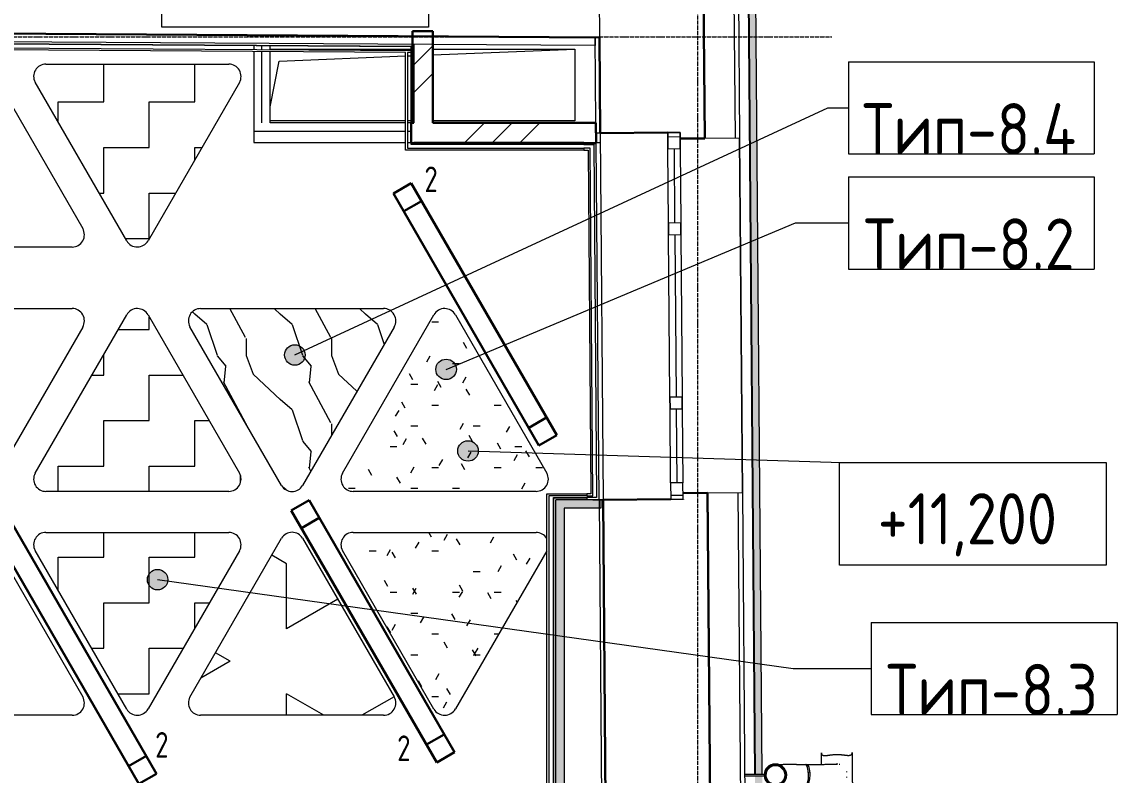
# Model space of a CAD drawing. Header units: millimetres. Extents: x -10438 to 68527, y -5058 to 44223.
# Drawn here: x 52052 to 57396, y 32941 to 36618 of the extents above; entities that cross this region are included whole.
import ezdxf

# ---------------------------------------------------------------- set-up
doc = ezdxf.new("R2010")
doc.units = ezdxf.units.MM
doc.linetypes.add('ADSK_Линия сетки', pattern=[25, 20, -2.5, 0, -2.5])
for name, color, linetype, lineweight in [('_ Окна', 7, 'Continuous', 9), ('Аннотация', 7, 'Continuous', 20), ('Марки', 7, 'Continuous', 20), ('Обобщенные модели', 7, 'Continuous', 18), ('Окна', 7, 'Continuous', 9), ('Оси', 7, 'Continuous', 9), ('Отметки', 7, 'Continuous', 9), ('Потолки', 7, 'Continuous', 9), ('Потолки штриховка', 7, 'Continuous', 9), ('Стены внутренние', 7, 'Continuous', 18), ('Стены наружные', 7, 'Continuous', 18), ('Стены несущие', 7, 'Continuous', 30), ('Стены отделка', 7, 'Continuous', 30), ('Стены штриховка', 7, 'Continuous', 9), ('Стены штриховка поверхности', 7, 'Continuous', 18)]:
    doc.layers.add(name, color=color, linetype=linetype, lineweight=lineweight)
doc.layers.add('Линии', color=7, linetype='Continuous', lineweight=9, true_color=0x00a600)
doc.styles.add('GOST Common_2', font='GOST_Common.ttf', dxfattribs={"width": 0.9, "height": 250})
doc.styles.add('GOST Common_4', font='GOST_Common.ttf', dxfattribs={"width": 0.8, "height": 350})
doc.styles.add('GOST Common_B', font='', dxfattribs={"width": 0.9, "height": 250})
doc.styles.get('GOST Common_B').set_extended_font_data('GOST Common', bold=True)
pattern_1 = [(45, (0, 0), (-381.661, 381.661), []), (45, (134.94, 0), (0, 763.3218), []), (45, (-134.94, 0), (0, 763.3218), [])]
pattern_2 = [(0, (0, 0), (222.25, 222.25), [222.25, -222.25]), (90, (222.25, 0), (-222.25, 222.25), [222.25, -222.25])]
pattern_3 = [(0, (0, 0), (406.4, 101.6), [33.528, -271.272, 33.528, -271.272, -1625.6]), (0, (0, 0), (406.4, 101.6), [-609.6, 33.528, -576.072, 33.528, -271.272, -711.2]), (0, (0, 0), (406.4, 101.6), [-1524, 33.528, -169.672, 33.528, -474.472]), (120, (152.4, 50.8), (-291.18818, 301.15272), [33.528, -271.272, 33.528, -271.272, -1625.6]), (120, (152.4, 50.8), (-291.18818, 301.15272), [-609.6, 33.528, -576.072, 33.528, -271.272, -711.2]), (120, (152.4, 50.8), (-291.18818, 301.15272), [-1524, 33.528, -169.672, 33.528, -474.472]), (240, (203.2, 254), (-115.21182, -402.75272), [33.528, -271.272, 33.528, -271.272, -1625.6]), (240, (203.2, 254), (-115.21182, -402.75272), [-609.6, 33.528, -576.072, 33.528, -271.272, -711.2]), (240, (203.2, 254), (-115.21182, -402.75272), [-1524, 33.528, -169.672, 33.528, -474.472])]

# ---------------------------------------------------------------- blocks, each defined once
blk = doc.blocks.new('Водосток - Тип 1 _карниз больше 490мм_-5169719-План потолков 3-го этажа')
at = {"layer": 'Обобщенные модели'}
for p, q in [((18.8, 535), (24.9, 535)), ((225.1, 535), (231.2, 535)), ((24.9, 385), (18.8, 385)), ((231.2, 385), (225.1, 385)), ((75, 313.8), (75, 356.4)), ((175, 356.4), (175, 313.8)), ((75, 306.2), (75, 313.8)), ((75, 263.6), (75, 306.2)), ((175, 313.8), (175, 306.2)), ((175, 306.2), (175, 263.6)), ((120, 10), (120, 109.1)), ((130, 109.1), (130, 10))]:
    blk.add_line(p, q, dxfattribs=at)
at = {"layer": 'Обобщенные модели', "flags": 128}
for points in [[(75, 356.4), (75, 362), (75, 367.6), (75, 373.1), (75, 378.5), (75, 383.8), (75, 388.9), (75, 394), (75, 398.9), (75, 403.6), (75, 408.2), (75, 412.7), (75, 417), (75, 421.1), (75, 425.1), (75, 428.8), (75, 432.4), (75, 435.7), (75, 438.9), (75, 441.9), (75, 444.6), (75, 447.2), (75, 449.5), (75, 451.6), (75, 453.4), (75, 455.1), (75, 456.5), (75, 457.7), (75, 458.6), (75, 459.3), (75, 459.8), (75, 460), (75, 460)], [(175, 460), (175, 459.9), (175, 459.5), (175, 458.9), (175, 458.1), (175, 457), (175, 455.7), (175, 454.2), (175, 452.4), (175, 450.4), (175, 448.2), (175, 445.7), (175, 443), (175, 440.2), (175, 437.1), (175, 433.8), (175, 430.3), (175, 426.6), (175, 422.8), (175, 418.7), (175, 414.5), (175, 410.1), (175, 405.6), (175, 400.9), (175, 396), (175, 391), (175, 385.9), (175, 380.7), (175, 375.4), (175, 369.9), (175, 364.4), (175, 358.7), (175, 356.4)], [(75, 263.6), (75, 258), (75, 252.4), (75, 246.9), (75, 241.5), (75, 236.2), (75, 231.1), (75, 226), (75, 221.1), (75, 216.4), (75, 211.8), (75, 207.3), (75, 203), (75, 198.9), (75, 194.9), (75, 191.2), (75, 187.6), (75, 184.3), (75, 181.1), (75, 178.1), (75, 175.4), (75, 173)], [(175, 173), (175, 174.3), (175, 177), (175, 179.8), (175, 182.9), (175, 186.2), (175, 189.7), (175, 193.4), (175, 197.2), (175, 201.3), (175, 205.5), (175, 209.9), (175, 214.4), (175, 219.1), (175, 224), (175, 229), (175, 234.1), (175, 239.3), (175, 244.6), (175, 250.1), (175, 255.6), (175, 261.3), (175, 263.6)]]:
    blk.add_lwpolyline(points, dxfattribs=at)
at = {"layer": 'Обобщенные модели'}
for centre, radius, start, end in [((125, 460), 50, 103.3248, 106.6752), ((125, 460), 50, 73.3248, 76.6752), ((125, 460), 50, 174.5444, 183.3856), ((125, 460), 50, 163.3249, 166.6752), ((125, 460), 50, 13.3248, 16.6751), ((125, 460), 50, 356.7269, 5.4556), ((125, 160), 52, 90, 270), ((125, 160), 52, 270, 90)]:
    blk.add_arc(centre, radius, start, end, dxfattribs=at)
at = {"layer": 'Обобщенные модели', "lineweight": 40}
for start, end in [(90, 270), (270, 90)]:
    blk.add_arc((125, 160), 50, start, end, dxfattribs=at)
at = {"layer": 'Обобщенные модели'}
for centre, major_axis, start_param, end_param in [((125, 313.8), (50, 0), 1.570796, 3.141593), ((125, 313.8), (-50, 0), 4.712389, 6.283185), ((125, 306.2), (50, 0), 1.570796, 3.141593), ((125, 306.2), (-50, 0), 4.712389, 6.283185), ((125, 313.8), (50, 0), 0, 1.570796), ((125, 313.8), (-50, 0), 3.141593, 4.712389), ((125, 306.2), (50, 0), 0, 1.570796), ((125, 306.2), (-50, 0), 3.141593, 4.712389)]:
    blk.add_ellipse(centre, major_axis=major_axis, ratio=0.309017, start_param=start_param, end_param=end_param, dxfattribs=at)
for points, knots in [([(18.8, 385), (21.1, 385), (25.1, 385.7), (28.9, 388.6), (30.8, 392.1), (31.6, 394.9), (32, 397.4), (32.1, 399.4), (32.2, 401.5), (32.2, 403.8), (32.1, 406.2), (31.9, 408.7), (31.6, 411.4), (31.3, 414.1), (31, 417), (30.6, 419.9), (30.2, 422.9), (29.8, 426), (29.4, 429.2), (29, 432.4), (28.7, 435.7), (28.3, 440.2), (27.8, 445.9), (27.4, 455.3), (27.4, 464.8), (27.8, 474.1), (28.3, 479.8), (28.7, 484.3), (29, 487.6), (29.4, 490.8), (29.8, 494), (30.2, 497.1), (30.6, 500.1), (31, 503.1), (31.3, 505.9), (31.6, 508.6), (31.9, 511.3), (32.1, 513.8), (32.2, 516.2), (32.2, 518.5), (32.1, 520.6), (32, 522.7), (31.6, 525.1), (30.8, 527.9), (28.9, 531.5), (25.1, 534.3), (21.1, 535), (18.8, 535)], [-1, -1, -1, -1, -0.941176, -0.882353, -0.852941, -0.823529, -0.808824, -0.794118, -0.779412, -0.764706, -0.75, -0.735294, -0.720588, -0.705882, -0.691176, -0.676471, -0.661765, -0.647059, -0.632353, -0.617647, -0.602941, -0.588235, -0.558824, -0.529412, -0.470588, -0.441176, -0.411765, -0.397059, -0.382353, -0.367647, -0.352941, -0.338235, -0.323529, -0.308824, -0.294118, -0.279412, -0.264706, -0.25, -0.235294, -0.220588, -0.205882, -0.191176, -0.176471, -0.147059, -0.117647, -0.058824, 0, 0, 0, 0]), ([(18.8, 535), (22.1, 535), (28.9, 535), (39.4, 535), (48.4, 535), (56, 535), (60.8, 535), (64.9, 535), (67.9, 535), (71, 535), (74.3, 535), (77.6, 535), (81, 535), (83.9, 535), (86.4, 535), (88.2, 535), (90.2, 535), (92.8, 535), (96.1, 535), (99.6, 535), (102.5, 535), (104.8, 535), (107.1, 535), (110.3, 535), (116, 535), (121.3, 535), (125, 535)], [-1, -1, -1, -1, -0.875, -0.75, -0.625, -0.5625, -0.5, -0.46875, -0.4375, -0.40625, -0.375, -0.34375, -0.3125, -0.28125, -0.265625, -0.25, -0.234375, -0.21875, -0.1875, -0.15625, -0.140625, -0.125, -0.109375, -0.09375, -0.0625, 0, 0, 0, 0]), ([(125, 535), (128.7, 535), (134, 535), (139.7, 535), (142.9, 535), (145.2, 535), (147.5, 535), (150.4, 535), (153.9, 535), (157.2, 535), (159.8, 535), (161.8, 535), (163.6, 535), (166.1, 535), (169, 535), (172.4, 535), (175.7, 535), (179, 535), (182.1, 535), (185.1, 535), (189.2, 535), (194, 535), (201.6, 535), (210.6, 535), (221.1, 535), (227.9, 535), (231.2, 535)], [-1, -1, -1, -1, -0.9375, -0.90625, -0.890625, -0.875, -0.859375, -0.84375, -0.8125, -0.78125, -0.765625, -0.75, -0.734375, -0.71875, -0.6875, -0.65625, -0.625, -0.59375, -0.5625, -0.53125, -0.5, -0.4375, -0.375, -0.25, -0.125, 0, 0, 0, 0]), ([(231.2, 535), (228.9, 535), (224.9, 534.3), (221.1, 531.4), (219.2, 527.9), (218.4, 525.1), (218, 522.6), (217.9, 520.6), (217.8, 518.5), (217.8, 516.2), (217.9, 513.8), (218.1, 511.3), (218.4, 508.6), (218.7, 505.9), (219, 503), (219.4, 500.1), (219.8, 497.1), (220.2, 494), (220.6, 490.8), (221, 487.6), (221.3, 484.3), (221.7, 479.8), (222.2, 474.1), (222.6, 464.7), (222.6, 455.2), (222.2, 445.9), (221.7, 440.2), (221.3, 435.7), (221, 432.4), (220.6, 429.2), (220.2, 426), (219.8, 422.9), (219.4, 419.9), (219, 416.9), (218.7, 414.1), (218.4, 411.4), (218.1, 408.7), (217.9, 406.2), (217.8, 403.8), (217.8, 401.5), (217.9, 399.4), (218, 397.3), (218.4, 394.9), (219.2, 392.1), (221.1, 388.5), (224.9, 385.7), (228.9, 385), (231.2, 385)], [-1, -1, -1, -1, -0.941176, -0.882353, -0.852941, -0.823529, -0.808824, -0.794118, -0.779412, -0.764706, -0.75, -0.735294, -0.720588, -0.705882, -0.691176, -0.676471, -0.661765, -0.647059, -0.632353, -0.617647, -0.602941, -0.588235, -0.558824, -0.529412, -0.470588, -0.441176, -0.411765, -0.397059, -0.382353, -0.367647, -0.352941, -0.338235, -0.323529, -0.308824, -0.294118, -0.279412, -0.264706, -0.25, -0.235294, -0.220588, -0.205882, -0.191176, -0.176471, -0.147059, -0.117647, -0.058824, 0, 0, 0, 0]), ([(74.3, 385), (73.2, 385), (71, 385), (67.9, 385), (64.9, 385), (60.8, 385), (56, 385), (48.4, 385), (39.4, 385), (28.9, 385), (22.1, 385), (18.8, 385)], [-0.625, -0.625, -0.625, -0.625, -0.59375, -0.5625, -0.53125, -0.5, -0.4375, -0.375, -0.25, -0.125, 0, 0, 0, 0]), ([(231.2, 385), (227.9, 385), (221.1, 385), (210.6, 385), (201.6, 385), (194, 385), (189.2, 385), (185.1, 385), (182.1, 385), (179, 385), (176.8, 385), (175.7, 385)], [-1, -1, -1, -1, -0.875, -0.75, -0.625, -0.5625, -0.5, -0.46875, -0.4375, -0.40625, -0.375, -0.375, -0.375, -0.375])]:
    blk.add_open_spline(points, degree=3, knots=knots, dxfattribs=at)
blk = doc.blocks.new('окно трехпол с фрамугой - 1750-2320_h___нов_-2116773-План потолков 3-го этажа')
at = {"layer": '_ Окна', "lineweight": 18}
for p, q in [((-895, 75), (-895, 135)), ((-895, 135), (-815, 135)), ((-815, 135), (-815, 75)), ((-455, 75), (-455, 135)), ((-455, 135), (-395, 135)), ((-395, 135), (-395, 75)), ((395, 75), (395, 135)), ((395, 135), (455, 135)), ((455, 135), (455, 75)), ((815, 135), (815, 75)), ((895, 135), (815, 135)), ((895, 75), (895, 135)), ((-815, 75), (-895, 75)), ((-395, 75), (-455, 75)), ((455, 75), (395, 75)), ((815, 75), (895, 75))]:
    blk.add_line(p, q, dxfattribs=at)
at = {"layer": '_ Окна'}
for p, q in [((-875, 75), (-875, 135)), ((875, 75), (875, 135)), ((-815, 105), (-455, 105)), ((-395, 105), (395, 105)), ((455, 105), (815, 105))]:
    blk.add_line(p, q, dxfattribs=at)
at = {"layer": 'Окна'}
for p, q in [((-895, 135), (-895, 75)), ((-815, 135), (-895, 135)), ((-815, 135), (-455, 135)), ((-395, 135), (-455, 135)), ((-395, 135), (395, 135)), ((455, 135), (395, 135)), ((455, 135), (815, 135)), ((895, 135), (815, 135)), ((895, 75), (895, 135)), ((-895, 75), (-815, 75)), ((-455, 75), (-815, 75)), ((-455, 75), (-395, 75)), ((395, 75), (-395, 75)), ((395, 75), (455, 75)), ((815, 75), (455, 75)), ((815, 75), (895, 75))]:
    blk.add_line(p, q, dxfattribs=at)
blk = doc.blocks.new('GM_Отверстие прямоугольное _в плите_ - Отверстие-6225542-План потолков 3-го этажа')
at = {"layer": 'Обобщенные модели'}
for p, q in [((-736.3, 175), (-47.6, 175)), ((58.3, 175), (750, 175)), ((58.3, 147), (750, 175)), ((750, 175), (750, -175)), ((-736.3, -106.3), (-691.7, 116.7)), ((-691.7, 116.7), (-75.7, 141.6)), ((-65.7, 142), (-47.4, 142.7)), ((-75.7, -175), (-736.3, -175)), ((-47.7, -175), (-65.7, -175)), ((750, -175), (58.3, -175))]:
    blk.add_line(p, q, dxfattribs=at)
blk = doc.blocks.new('Высотные отметки - Рамка-12095-План потолков 3-го этажа')
at = {"layer": 'Аннотация'}
for p, q in [((-6.5, 0), (-6.5, 5)), ((-6.5, 5), (6.5, 5)), ((6.5, 5), (6.5, 0)), ((6.5, 0), (-6.5, 0))]:
    blk.add_line(p, q, dxfattribs=at)
blk = doc.blocks.new('ADSK_Марка_Потолок - ADSK_Марка и Смещение от уровня-155896-План потолков 3-го этажа')
at = {"layer": 'Марки'}
for p, q in [((-6, 4.5), (-6, 0)), ((-6, 4.5), (6, 4.5)), ((6, 4.5), (6, 0)), ((-6, 0), (6, 0))]:
    blk.add_line(p, q, dxfattribs=at)

msp = doc.modelspace()

# ---------------------------------------------------------------- hatches: boundary and pattern name
at = {"layer": 'Марки'}
h = msp.add_hatch(color=256, dxfattribs=at)
edge = h.paths.add_edge_path()
edge.add_arc((53383.795, 34991.777), 50, 0, 360)
h = msp.add_hatch(color=256, dxfattribs=at)
edge = h.paths.add_edge_path()
edge.add_arc((54121.861, 34921.485), 50, 0, 360)
h = msp.add_hatch(color=256, dxfattribs=at)
edge = h.paths.add_edge_path()
edge.add_arc((52713.898, 33894.909), 50, 0, 360)
at = {"layer": 'Отметки'}
h = msp.add_hatch(color=256, dxfattribs=at)
edge = h.paths.add_edge_path()
edge.add_arc((54228.864, 34523.254), 50, 0, 360)
at = {"layer": 'Потолки штриховка', "lineweight": 18}
h = msp.add_hatch(dxfattribs=at)
h.set_pattern_fill('FP_74', color=256, style=0, pattern_type=2)
h.set_pattern_definition(pattern_2)
h.paths.add_polyline_path([(52608.348, 35519.35), (52622.351, 35519.423), (52635.955, 35522.739), (52648.419, 35529.119), (52659.066, 35538.213), (52667.315, 35549.528), (53113.552, 36321.75), (53119.386, 36336.256), (53121.288, 36351.776), (53119.13, 36367.262), (53113.057, 36381.67), (53103.479, 36394.029), (53091.042, 36403.504), (53076.584, 36409.458), (53061.081, 36411.488), (52169.045, 36411.672), (52153.7, 36409.676), (52139.375, 36403.822), (52127.025, 36394.498), (52116.353, 36379.733), (52110.77, 36364.243), (52109.063, 36352.809), (52110.77, 36337.429), (52116.353, 36322.997), (52563.058, 35548.976), (52571.439, 35537.756), (52582.18, 35528.773), (52594.71, 35522.524), (52608.035, 35519.423)])
h = msp.add_hatch(dxfattribs=at)
h.set_pattern_fill('FP_71', color=256, style=0, pattern_type=2)
h.set_pattern_definition(pattern_2)
h.paths.add_polyline_path([(52169.045, 34325.621), (53061.081, 34325.805), (53076.584, 34327.835), (53091.042, 34333.789), (53103.479, 34343.264), (53113.552, 34356.797), (53119.386, 34371.869), (53121.288, 34385.517), (53119.386, 34401.037), (53113.552, 34415.544), (52666.919, 35188.309), (52659.066, 35199.08), (52648.419, 35208.174), (52635.955, 35214.554), (52622.351, 35217.87), (52608.035, 35217.87), (52594.71, 35214.769), (52582.18, 35208.52), (52571.098, 35199.08), (52562.758, 35187.765), (52116.353, 34414.296), (52110.77, 34399.864), (52109.063, 34384.484), (52111.347, 34369.179), (52118.083, 34354.188), (52127.025, 34342.795), (52139.375, 34333.471), (52153.7, 34327.617)])
h = msp.add_hatch(dxfattribs=at)
h.set_pattern_fill('FP_72', color=256, style=0, pattern_type=2)
h.set_pattern_definition([(108.435, (108.29, 0), (-416.50086, 832.99954), [158.051, -1159.038]), (139.399, (58.31, 149.94), (-2499.010644, 2082.486787), [76.799, -3763.143]), (136.848, (416.5, 199.92), (-6247.5402574, 5830.957739), [182.691, -8951.868]), (109.983, (283.22, 324.87), (-1249.49393, 3332.002656), [97.5, -4777.508]), (90, (249.9, 0), (-416.5, 416.5), [83.3, -333.2]), (118.443, (249.9, 83.3), (2915.5071394, -5414.4962996), [227.365, -11140.87]), (84.289, (141.61, 283.22), (-416.5263, -3748.496867), [83.716, -4102.058]), (129.806, (149.94, 366.52), (1666.01521, -2082.48651), [65.059, -3187.91])])
h.paths.add_polyline_path([(53370.129, 34325.336), (53385.338, 34327.299), (53399.552, 34333.053), (53411.844, 34342.223), (53421.41, 34354.208), (53867.98, 35128.239), (53873.661, 35141.005), (53876.227, 35154.741), (53875.536, 35168.697), (53871.627, 35182.113), (53864.713, 35194.256), (53855.171, 35204.464), (53843.522, 35212.18), (53830.4, 35216.984), (53816.522, 35218.613), (52924.005, 35218.317), (52908.663, 35216.322), (52894.342, 35210.471), (52881.992, 35201.153), (52871.285, 35186.318), (52865.713, 35170.807), (52864.016, 35159.481), (52865.713, 35144.103), (52871.285, 35129.671), (53318.836, 34354.188), (53328.406, 34342.206), (53340.702, 34333.041), (53354.919, 34327.293)])
h = msp.add_hatch(dxfattribs=at)
h.set_pattern_fill('FP_64', color=256, style=0, pattern_type=2)
h.set_pattern_definition(pattern_3)
h.paths.add_polyline_path([(53668.738, 34325.621), (54560.773, 34325.805), (54576.277, 34327.835), (54590.735, 34333.789), (54605.498, 34346.266), (54613.245, 34356.797), (54619.079, 34371.869), (54620.981, 34385.517), (54619.079, 34401.037), (54613.245, 34415.544), (54162.407, 35194.077), (54158.759, 35199.08), (54148.112, 35208.174), (54135.647, 35214.554), (54122.043, 35217.87), (54107.727, 35217.87), (54094.403, 35214.769), (54081.872, 35208.52), (54070.791, 35199.08), (54062.451, 35187.765), (53616.046, 34414.296), (53610.462, 34399.864), (53608.756, 34384.484), (53611.04, 34369.179), (53617.776, 34354.188), (53626.718, 34342.795), (53639.068, 34333.471), (53653.393, 34327.617)])
h = msp.add_hatch(dxfattribs=at)
h.set_pattern_fill('FP_65', color=256, style=0, pattern_type=2)
h.set_pattern_definition(pattern_2)
h.paths.add_polyline_path([(52608.348, 33233.362), (52622.351, 33233.435), (52635.955, 33236.751), (52648.419, 33243.131), (52659.066, 33252.225), (52667.315, 33263.54), (53113.552, 34035.761), (53119.386, 34050.268), (53121.288, 34065.788), (53119.13, 34081.274), (53111.945, 34097.117), (53103.479, 34108.041), (53091.042, 34117.516), (53076.584, 34123.47), (53061.081, 34125.5), (52169.045, 34125.684), (52153.7, 34123.688), (52139.375, 34117.833), (52127.025, 34108.51), (52116.353, 34093.744), (52110.77, 34078.254), (52109.063, 34066.821), (52110.77, 34051.441), (52116.353, 34037.008), (52563.058, 33262.988), (52571.439, 33251.768), (52582.18, 33242.785), (52594.71, 33236.536)])
h = msp.add_hatch(dxfattribs=at)
h.set_pattern_fill('STARS', color=256, scale=100, angle=90, style=0)
h.paths.add_polyline_path([(53816.522, 33232.692), (53830.4, 33234.321), (53843.522, 33239.125), (53855.171, 33246.841), (53864.713, 33257.049), (53871.627, 33269.192), (53875.536, 33282.608), (53875.536, 33300.261), (53871.627, 33314.87), (53867.98, 33323.066), (53421.394, 34097.117), (53411.822, 34109.099), (53399.552, 34118.252), (53385.291, 34124.012), (53367.913, 34125.684), (53354.919, 34124.012), (53340.686, 34118.252), (53328.406, 34109.099), (53318.836, 34097.117), (52871.285, 33321.634), (52865.713, 33307.202), (52864.016, 33291.824), (52866.308, 33276.524), (52872.436, 33262.319), (52881.992, 33250.152), (52894.342, 33240.834), (52908.663, 33234.983), (52924.005, 33232.988), (53155.035, 33232.912)])
h = msp.add_hatch(dxfattribs=at)
h.set_pattern_fill('FP_64', color=256, style=0, pattern_type=2)
h.set_pattern_definition(pattern_3)
h.paths.add_polyline_path([(54108.041, 33233.362), (54122.043, 33233.435), (54135.647, 33236.751), (54148.112, 33243.131), (54158.759, 33252.225), (54167.008, 33263.54), (54612.894, 34036.361), (54612.75, 34095.682), (54600.504, 34110.073), (54590.735, 34117.516), (54576.277, 34123.47), (54560.773, 34125.5), (53668.738, 34125.684), (53653.393, 34123.688), (53639.068, 34117.833), (53626.718, 34108.51), (53616.046, 34093.744), (53611.04, 34082.126), (53608.756, 34066.821), (53610.462, 34051.441), (53616.046, 34037.008), (54062.751, 33262.988), (54071.131, 33251.768), (54081.872, 33242.785), (54094.403, 33236.536)])
at = {"layer": 'Стены внутренние', "lineweight": 9}
h = msp.add_hatch(dxfattribs=at)
h.set_pattern_fill('FP_1', color=256, style=0, pattern_type=2)
h.set_pattern_definition(pattern_1)
h.paths.add_polyline_path([(54057.894, 36125), (54057.894, 36507.054), (53957.894, 36507.718), (53957.894, 36467.717), (53963.894, 36125)])
h = msp.add_hatch(dxfattribs=at)
h.set_pattern_fill('FP_1', color=256, style=0, pattern_type=2)
h.set_pattern_definition(pattern_1)
h.paths.add_polyline_path([(54600.504, 36025), (54854.101, 36025), (54853.293, 36125), (53951.894, 36125), (53951.894, 36025), (53963.894, 36025)])
at = {"layer": 'Стены внутренние'}
for points in [[(54657.894, 31789.194), (54697.894, 31789.194), (54697.894, 34284.242), (54657.894, 34283.488), (54657.894, 32031.535)], [(54868.186, 34244.242), (54868.504, 34244.242), (54868.186, 34283.488), (54868.186, 34284.242), (54697.894, 34283.488), (54697.894, 34244.242)]]:
    msp.add_hatch(color=256, dxfattribs=at).paths.add_polyline_path(points)
at = {"layer": 'Стены штриховка поверхности', "true_color": 0xfbfbf4}
h = msp.add_hatch(color=7, dxfattribs=at)
h.paths.add_polyline_path([(55865.407, 8039.429), (55860.225, 8611.951), (55825.842, 8610.945), (55830.464, 8039.429)])
h.paths.add_polyline_path([(55825.755, 8621.673), (55860.705, 8622.077), (55793.528, 16945.408), (55758.535, 16944.397), (55825.753, 8621.907)])
h.paths.add_polyline_path([(55758.449, 16955.125), (55793.446, 16955.529), (55664.47, 32935.907), (55629.478, 32934.893), (55758.447, 16955.358)])
h.paths.add_polyline_path([(55629.391, 32945.623), (55664.389, 32946.025), (55580.186, 43378.98), (55545.193, 43377.965), (55629.389, 32945.854)])
h.paths.add_polyline_path([(55545.106, 43388.696), (55580.104, 43389.096), (55577.16, 43753.805), (55542.159, 43753.805), (55545.104, 43388.926)])

# ---------------------------------------------------------------- linework, layer by layer
at = {"layer": 'Линии', "color": 5, "lineweight": 30, "true_color": 0x0000ff}
for p, q in [((53951.969, 35829.875), (53865.358, 35779.89)), ((54661.761, 34599.999), (53951.969, 35829.875)), ((53865.358, 35779.89), (54575.15, 34550.013)), ((54001.955, 35743.264), (53915.344, 35693.279)), ((54525.165, 34636.624), (54611.776, 34686.61)), ((54575.15, 34550.013), (54661.761, 34599.999)), ((52709.155, 32947.616), (51999.363, 34177.492)), ((51912.752, 34127.507), (52622.544, 32897.631)), ((52572.559, 32984.242), (52659.17, 33034.227)), ((52622.544, 32897.631), (52709.155, 32947.616))]:
    msp.add_line(p, q, dxfattribs=at)
at = {"layer": 'Линии', "color": 1, "lineweight": 30, "true_color": 0xff0000}
for p, q in [((53452.817, 34282.825), (53366.206, 34232.839)), ((54162.609, 33052.949), (53452.817, 34282.825)), ((53366.206, 34232.839), (54075.998, 33002.963)), ((53502.802, 34196.214), (53416.191, 34146.228)), ((54026.012, 33089.574), (54112.623, 33139.56)), ((54075.998, 33002.963), (54162.609, 33052.949))]:
    msp.add_line(p, q, dxfattribs=at)
at = {"layer": 'Марки'}
for p, q in [((53383.795, 34991.777), (55984.599, 36198.456)), ((55984.599, 36198.456), (56085.212, 36198.456)), ((54121.861, 34921.485), (55827.474, 35636.12)), ((55827.474, 35636.12), (56085.212, 35636.12)), ((52713.898, 33894.909), (55815.949, 33461.09)), ((55815.949, 33461.09), (56196.456, 33461.09))]:
    msp.add_line(p, q, dxfattribs=at)
for centre in [(53383.795, 34991.777), (54121.861, 34921.485), (52713.898, 33894.909)]:
    msp.add_circle(centre, 50, dxfattribs=at)
at = {"layer": 'Оси', "linetype": 'ADSK_Линия сетки'}
for p, q in [((55349.565, -4258.205), (55349.565, 44222.998)), ((-9638.275, 36545), (56004.853, 36545))]:
    msp.add_line(p, q, dxfattribs=at)
at = {"layer": 'Отметки', "lineweight": 20}
for p, q in [((54228.864, 34523.254), (56053.229, 34466.416)), ((56053.229, 34466.416), (56692.419, 34466.416))]:
    msp.add_line(p, q, dxfattribs=at)
at = {"layer": 'Отметки'}
msp.add_circle((54228.864, 34523.254), 50, dxfattribs=at)
at = {"layer": 'Потолки'}
for p, q in [((52169.045, 36411.672), (53061.081, 36411.488)), ((51901.718, 36383.085), (52348.287, 35609.054)), ((52563.058, 35548.976), (52116.353, 36322.997)), ((53113.552, 36321.75), (52667.315, 35549.528)), ((53183.296, 36085), (53183.296, 36029.794)), ((53183.296, 36029.794), (53923.894, 36029.794)), ((53933.894, 36029.794), (53951.99, 36029.794)), ((54854.063, 36029.794), (54874.063, 36029.794)), ((52296.83, 35518.68), (51404.312, 35518.976)), ((51404.312, 35218.317), (52296.83, 35218.613)), ((52116.353, 34414.296), (52563.058, 35188.317)), ((52667.315, 35187.765), (53113.552, 34415.544)), ((52924.005, 35218.317), (53816.522, 35218.613)), ((53616.046, 34414.296), (54062.751, 35188.317)), ((54167.008, 35187.765), (54613.245, 34415.544)), ((52348.287, 35128.239), (51901.718, 34354.208)), ((53318.836, 34354.188), (52871.285, 35129.671)), ((53867.98, 35128.239), (53421.41, 34354.208)), ((53061.081, 34325.805), (52169.045, 34325.621)), ((54560.773, 34325.805), (53668.738, 34325.621)), ((54888.181, 34284.242), (54877.768, 34284.242)), ((52169.045, 34125.684), (53061.081, 34125.5)), ((53668.738, 34125.684), (54560.773, 34125.5)), ((51901.718, 34097.097), (52348.287, 33323.066)), ((52871.285, 33321.634), (53318.836, 34097.117)), ((53421.41, 34097.097), (53867.98, 33323.066)), ((52563.058, 33262.988), (52116.353, 34037.008)), ((53113.552, 34035.761), (52667.315, 33263.54)), ((54062.751, 33262.988), (53616.046, 34037.008)), ((54612.894, 34035.155), (54167.008, 33263.54)), ((52296.83, 33232.692), (51404.312, 33232.988)), ((53816.522, 33232.692), (52924.005, 33232.988))]:
    msp.add_line(p, q, dxfattribs=at)
for centre, radius, start, end in [((52169.045, 36351.679), 59.992, 89.999485, 208.561872), ((53061.081, 36351.278), 60.21, 330.630823, 90.000001), ((52296.841, 35578.51), 59.83, 269.98912, 30.69745), ((52615.039, 35578.976), 60, 209.990313, 330.607303), ((52296.841, 35158.783), 59.83, 329.30255, 90.010881), ((52615.039, 35158.317), 60, 29.392697, 150.009687), ((52924.005, 35158.317), 60, 90, 208.517798), ((53816.534, 35158.783), 59.83, 329.30255, 90.010881), ((54114.731, 35158.317), 60, 29.392697, 150.009687), ((52169.045, 34385.614), 59.992, 151.438128, 270.000515), ((53061.081, 34386.015), 60.21, 269.999999, 29.369177), ((53668.737, 34385.614), 59.992, 151.438128, 270.000515), ((54560.773, 34386.015), 60.21, 269.999999, 29.369177), ((53370.117, 34385.336), 60, 211.274907, 328.748065), ((52169.045, 34065.691), 59.992, 89.999485, 208.561872), ((53061.081, 34065.29), 60.21, 330.630823, 90.000001), ((53370.117, 34065.969), 60, 31.251935, 148.725093), ((53668.737, 34065.691), 59.992, 89.999485, 208.561872), ((54560.773, 34065.29), 60.21, 30.315412, 90.000001), ((52296.841, 33292.522), 59.83, 269.989119, 30.69745), ((52924.005, 33292.988), 60, 151.482202, 270), ((53816.534, 33292.522), 59.83, 269.989119, 30.69745), ((52615.039, 33292.988), 60, 209.990313, 330.607303), ((54114.731, 33292.988), 60, 209.990313, 330.607303)]:
    msp.add_arc(centre, radius, start, end, dxfattribs=at)
at = {"layer": 'Стены внутренние'}
for p, q in [((53183.296, 36500.859), (53183.296, 36482.859)), ((53183.296, 36472.859), (53183.296, 36085)), ((53223.296, 36482.593), (53223.296, 36500.594)), ((53223.296, 36125), (53223.296, 36472.593)), ((53263.296, 36482.328), (53263.296, 36500.328)), ((53263.296, 36125), (53263.296, 36472.328)), ((53183.296, 36085), (53923.894, 36085)), ((53923.894, 36125), (53263.296, 36125)), ((53951.894, 36125), (53933.894, 36125)), ((53933.894, 36085), (53951.894, 36085)), ((54873.701, 36074.591), (54888.177, 34284.649)), ((54824.294, 36001), (54794.293, 36001)), ((54794.374, 35991), (54814.375, 35991)), ((54814.375, 35991), (54827.936, 34314.242)), ((54838.017, 34304.242), (54824.294, 36001)), ((54827.936, 34314.242), (54807.935, 34314.242)), ((54808.016, 34304.242), (54838.017, 34304.242))]:
    msp.add_line(p, q, dxfattribs=at)
at = {"layer": 'Стены наружные'}
for p, q in [((55629.032, 32945.45), (55544.648, 43379.041)), ((55545.184, 43379.044), (55629.392, 32945.453)), ((55664.391, 32945.736), (55580.184, 43379.202)), ((54868.178, 34284.488), (54854.101, 36025)), ((55567.913, 34320.148), (55553.921, 36050.091)), ((55553.956, 36048.127), (55554.956, 36048.135)), ((55553.956, 36048.127), (55567.891, 34320.874)), ((55568.891, 34320.882), (55554.956, 36048.135)), ((54794.148, 36019), (54842.149, 36019)), ((54842.149, 36019), (54856.083, 34296.242)), ((55567.891, 34320.874), (55568.891, 34320.882)), ((54856.083, 34296.242), (54808.081, 34296.242))]:
    msp.add_line(p, q, dxfattribs=at)
at = {"layer": 'Стены несущие'}
for p, q in [((55383.927, 36048.716), (55323.673, 43498.805)), ((54869.923, 36541.665), (51674.043, 36562.878)), ((53957.894, 36125), (53957.894, 36572.056)), ((53957.894, 36572.056), (54057.894, 36572.056)), ((54057.894, 36572.056), (54057.894, 36125)), ((54869.923, 36541.665), (54873.701, 36074.591)), ((53963.894, 36125), (53951.894, 36125)), ((53951.894, 36025), (53951.894, 36125)), ((54057.894, 36125), (54853.293, 36125)), ((54853.293, 36125), (54854.101, 36025)), ((55203.69, 36077.26), (54873.701, 36074.591)), ((54854.101, 36025), (53951.894, 36025)), ((55383.927, 36048.716), (55263.931, 36047.746)), ((55277.922, 34317.803), (55397.918, 34318.773)), ((55397.918, 34318.773), (55418.606, 31760.857)), ((55418.59, 31762.857), (55397.926, 34317.773)), ((54888.177, 34284.649), (55218.167, 34287.318)), ((54908.38, 31786.731), (54888.177, 34284.649)), ((55278.165, 34287.804), (55278.173, 34286.804))]:
    msp.add_line(p, q, dxfattribs=at)
at = {"layer": 'Стены отделка', "lineweight": 9}
for p, q in [((55492.303, 43668.805), (55553.921, 36050.091)), ((48866.927, 36581.51), (54849.952, 36541.798)), ((54849.687, 36501.799), (48907.052, 36541.243)), ((48919.176, 36511.162), (53957.894, 36477.717)), ((53951.894, 36495.758), (48947.103, 36528.977)), ((53963.894, 36507.678), (53963.894, 36125)), ((54849.952, 36541.798), (54849.687, 36501.799)), ((54849.924, 36541.504), (54869.923, 36541.665)), ((54853.293, 36125), (54849.924, 36541.504)), ((53923.894, 36467.943), (48919.217, 36501.161)), ((53923.894, 35991), (53923.894, 36467.943)), ((53957.894, 36467.717), (53933.894, 36467.876)), ((53933.894, 36467.876), (53933.894, 36001)), ((53951.894, 36125), (53951.894, 36495.758)), ((53951.894, 36021), (53951.894, 36025)), ((53963.894, 36031), (54794.051, 36031)), ((53963.894, 36025), (53963.894, 36031)), ((54794.051, 36031), (54794.148, 36019)), ((54873.701, 36074.591), (54853.702, 36074.429)), ((55553.921, 36050.091), (55383.927, 36048.716)), ((54794.374, 35991), (53923.894, 35991)), ((53933.894, 36001), (54794.293, 36001)), ((54794.148, 36019), (53953.894, 36019)), ((54794.293, 36001), (54794.374, 35991)), ((54612.894, 31759.194), (54612.894, 34314.242)), ((54612.894, 34314.242), (54807.935, 34314.242)), ((54807.935, 34314.242), (54808.016, 34304.242)), ((55397.918, 34318.773), (55567.913, 34320.148)), ((55397.926, 34317.773), (55397.918, 34318.773)), ((55567.913, 34320.148), (55588.6, 31762.232)), ((54622.894, 34304.242), (54622.894, 31769.194)), ((54808.016, 34304.242), (54622.894, 34304.242)), ((54645.894, 31779.194), (54645.894, 34294.242)), ((54647.894, 34296.242), (54808.081, 34296.242)), ((54657.894, 31789.194), (54657.894, 34284.242)), ((54877.768, 34284.242), (54657.894, 34284.242)), ((54808.081, 34296.242), (54808.178, 34284.242)), ((54837.768, 34284.242), (54888.177, 34284.649)), ((54868.178, 34284.488), (54868.18, 34284.242)), ((54868.18, 34284.242), (54888.381, 31786.569)), ((54877.768, 34284.242), (54877.768, 34244.242)), ((54697.894, 34244.242), (54697.894, 31829.194)), ((54877.768, 34244.242), (54697.894, 34244.242))]:
    msp.add_line(p, q, dxfattribs=at)
at = {"layer": 'Стены штриховка'}
for p, q in [((55533.922, 36049.93), (55473.678, 43498.805)), ((54866.85, 36921.694), (54869.923, 36541.665)), ((53953.894, 36497.744), (48947.095, 36530.977)), ((53953.894, 36125), (53953.894, 36497.744)), ((53953.894, 36019), (53953.894, 36025)), ((54794.132, 36021), (53951.894, 36021)), ((53951.894, 36019), (53951.894, 36021)), ((53953.894, 36019), (53951.894, 36019)), ((55568.601, 31762.07), (55547.913, 34319.986)), ((54645.894, 34294.242), (54645.894, 34296.242)), ((54645.894, 34296.242), (54647.894, 34296.242)), ((54645.894, 34294.242), (54808.097, 34294.242)), ((54647.894, 31777.194), (54647.894, 34296.242))]:
    msp.add_line(p, q, dxfattribs=at)

# ---------------------------------------------------------------- block references
at = {"layer": 'Марки', "xscale": 99.99999999999993, "yscale": 99.99999999999993, "zscale": 99.99999999999993}
for p in [(56685.212, 35973.456), (56685.212, 35411.12), (56796.456, 33236.09)]:
    msp.add_blockref('ADSK_Марка_Потолок - ADSK_Марка и Смещение от уровня-155896-План потолков 3-го этажа', p, dxfattribs=at)
at = {"layer": 'Обобщенные модели'}
msp.add_blockref('GM_Отверстие прямоугольное _в плите_ - Отверстие-6225542-План потолков 3-го этажа', (53999.565, 36310), dxfattribs=at)
at = {"layer": 'Обобщенные модели', "rotation": 270.4633818725631}
msp.add_blockref('Водосток - Тип 1 _карниз больше 490мм_-5169719-План потолков 3-го этажа', (55568.062, 33065.131), dxfattribs=at)
at = {"layer": 'Окна', "rotation": 270.4633818725627}
msp.add_blockref('окно трехпол с фрамугой - 1750-2320_h___нов_-2116773-План потолков 3-го этажа', (55135.931, 35181.682), dxfattribs=at)
at = {"layer": 'Отметки', "lineweight": 20, "xscale": 99.99999999999993, "yscale": 99.99999999999993, "zscale": 99.99999999999993, "rotation": 180}
for p in [(53385.348, 37092.302), (56692.419, 34466.416)]:
    msp.add_blockref('Высотные отметки - Рамка-12095-План потолков 3-го этажа', p, dxfattribs=at)

# ---------------------------------------------------------------- texts
at = {"layer": 'Аннотация', "lineweight": 9, "char_height": 125, "width": 175.5, "attachment_point": 5, "line_spacing_factor": 1.022766, "style": 'GOST Common_4'}
for insert in [(54048.571, 35849.382), (52734.671, 33088.553), (53915.602, 33072.062)]:
    msp.add_mtext('\\pt180,360,540,720,900,1080,1260,1440,1620,1800,1980,2160,2340,2520,2700,2880,3060,3240,3420,3600,3780,3960,4140,4320,4500,4680,4860,5040,5220,5400,5580,5760;2 ', dxfattribs=dict(at, insert=insert))
at = {"layer": 'Марки', "lineweight": 9, "char_height": 250, "attachment_point": 5, "line_spacing_factor": 1.022766, "style": 'GOST Common_B'}
for s, insert, width in [('\\pt1143,2286,3429,4572,5715,6858,8001,9144,10287,11430,12573,13716,14859,16002,17145,18288,19431,20574,21717,22860,24003,25146,26289,27432,28575,29718,30861,32004,33147,34290,35433,36576;Тип-8.4', (56674.581, 36095.612), 1089.9), ('\\pt1143,2286,3429,4572,5715,6858,8001,9144,10287,11430,12573,13716,14859,16002,17145,18288,19431,20574,21717,22860,24003,25146,26289,27432,28575,29718,30861,32004,33147,34290,35433,36576;Тип-8.2', (56675.031, 35533.276), 1065.6), ('\\pt1143,2286,3429,4572,5715,6858,8001,9144,10287,11430,12573,13716,14859,16002,17145,18288,19431,20574,21717,22860,24003,25146,26289,27432,28575,29718,30861,32004,33147,34290,35433,36576;Тип-8.3', (56786.275, 33358.246), 1065.6)]:
    msp.add_mtext(s, dxfattribs=dict(at, insert=insert, width=width))
at = {"layer": 'Отметки', "lineweight": 20, "insert": (56228.544, 34316.972), "char_height": 250, "width": 1113.30067, "attachment_point": 1, "line_spacing_factor": 1.022761, "style": 'GOST Common_2'}
msp.add_mtext('+11,200', dxfattribs=at)

doc.saveas('drawing.dxf')
